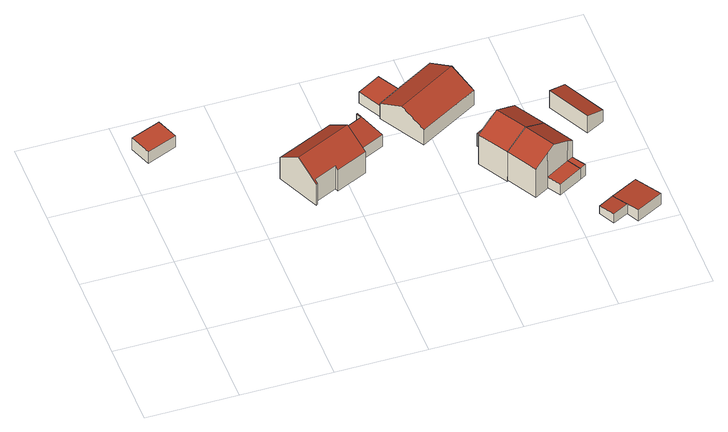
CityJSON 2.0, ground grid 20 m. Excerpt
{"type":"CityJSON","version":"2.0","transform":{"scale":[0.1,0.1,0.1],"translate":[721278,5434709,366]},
"CityObjects":{
"building1":{"type":"Building","attributes":{"Gemeindeschluessel":"09375181","HoeheDach":"373.510","HoeheGrund":"370.320","Methode":"2000","NiedrigsteTraufeDesGebaeudes":"373.510","Geometrietyp2DReferenz":"3000","measuredHeight":3.19,"function":"51009_1610","roofType":"1000"},"geometry":[{"type":"Solid","lod":"2","boundaries":[[[[0,1,2,3]],[[3,2,4,5]],[[5,4,6,7]],[[1,6,4,2]],[[3,5,7,0]],[[7,6,1,0]]]],"semantics":{"surfaces":[{"type":"WallSurface","Flaeche":"16.433","Z_MAX":"3.190","Z_MAX_ASL":"373.510","Z_MIN":"0.000","Z_MIN_ASL":"370.320"},{"type":"WallSurface","Flaeche":"22.789","Z_MAX":"3.190","Z_MAX_ASL":"373.510","Z_MIN":"0.000","Z_MIN_ASL":"370.320"},{"type":"WallSurface","Flaeche":"16.445","Z_MAX":"3.190","Z_MAX_ASL":"373.510","Z_MIN":"0.000","Z_MIN_ASL":"370.320"},{"type":"RoofSurface","Dachneigung":"90.000","Dachorientierung":"-1.000","Flaeche":"36.838","Z_MAX":"3.190","Z_MAX_ASL":"373.510","Z_MIN":"3.190","Z_MIN_ASL":"373.510"},{"type":"GroundSurface","Flaeche":"36.838","Z_MAX":"0.000","Z_MAX_ASL":"370.320","Z_MIN":"0.000","Z_MIN_ASL":"370.320"},{"type":"WallSurface","Flaeche":"22.819","Z_MAX":"3.190","Z_MAX_ASL":"373.510","Z_MIN":"0.000","Z_MIN_ASL":"370.320"}],"values":[[0,1,2,3,4,5]]}}]},
"building2":{"type":"Building","attributes":{"Gemeindeschluessel":"09375181","HoeheDach":"377.940","HoeheGrund":"368.180","Methode":"2000","NiedrigsteTraufeDesGebaeudes":"374.104","Geometrietyp2DReferenz":"3000","measuredHeight":9.76,"function":"31001_1000","roofType":"3100"},"address":[{"Country":"Germany","Locality":"Pettendorf","ThoroughfareName":"Weingasse 9"}],"geometry":[{"type":"Solid","lod":"2","boundaries":[[[[8,9,10,11,12,13,14,15]],[[16,17,18,19,20,21,22,23]],[[23,22,24,25]],[[11,19,18,12]],[[14,16,23,25,15]],[[15,25,24,8]],[[12,18,17,13]],[[13,17,16,14]],[[8,24,22,21,9]],[[9,21,20,10]],[[10,20,19,11]]]],"semantics":{"surfaces":[{"type":"GroundSurface","Flaeche":"138.489","Z_MAX":"0.000","Z_MAX_ASL":"368.180","Z_MIN":"0.000","Z_MIN_ASL":"368.180"},{"type":"RoofSurface","Dachneigung":"53.987","Dachorientierung":"157.940","Flaeche":"82.847","Z_MAX":"9.760","Z_MAX_ASL":"377.940","Z_MIN":"5.924","Z_MIN_ASL":"374.104"},{"type":"RoofSurface","Dachneigung":"53.987","Dachorientierung":"337.940","Flaeche":"88.364","Z_MAX":"9.760","Z_MAX_ASL":"377.940","Z_MIN":"5.926","Z_MIN_ASL":"374.106"},{"type":"WallSurface","Flaeche":"36.433","Z_MAX":"6.509","Z_MAX_ASL":"374.689","Z_MIN":"0.000","Z_MIN_ASL":"368.180"},{"type":"WallSurface","Flaeche":"82.750","Z_MAX":"9.760","Z_MAX_ASL":"377.940","Z_MIN":"0.000","Z_MIN_ASL":"368.180"},{"type":"WallSurface","Flaeche":"80.314","Z_MAX":"5.926","Z_MAX_ASL":"374.106","Z_MIN":"0.000","Z_MIN_ASL":"368.180"},{"type":"WallSurface","Flaeche":"4.965","Z_MAX":"6.509","Z_MAX_ASL":"374.689","Z_MIN":"0.000","Z_MIN_ASL":"368.180"},{"type":"WallSurface","Flaeche":"2.443","Z_MAX":"5.928","Z_MAX_ASL":"374.108","Z_MIN":"0.000","Z_MIN_ASL":"368.180"},{"type":"WallSurface","Flaeche":"44.681","Z_MAX":"5.926","Z_MAX_ASL":"374.106","Z_MIN":"0.000","Z_MIN_ASL":"368.180"},{"type":"WallSurface","Flaeche":"4.964","Z_MAX":"6.506","Z_MAX_ASL":"374.686","Z_MIN":"0.000","Z_MIN_ASL":"368.180"}],"values":[[0,1,2,3,4,5,6,7,4,8,9]]}}]},
"building3":{"type":"Building","attributes":{"Gemeindeschluessel":"09375181","HoeheDach":"372.281","HoeheGrund":"368.280","Methode":"1000","NiedrigsteTraufeDesGebaeudes":"371.604","Geometrietyp2DReferenz":"3000","measuredHeight":4,"function":"31001_2463","roofType":"1000"},"geometry":[{"type":"Solid","lod":"2","boundaries":[[[[26,27,28,29]],[[30,31,28,27,32,33]],[[30,34,35,31]],[[31,35,29,28]],[[27,26,36,32]],[[32,36,37,33]],[[35,34,37,36,26,29]],[[33,37,34,30]]]],"semantics":{"surfaces":[{"type":"WallSurface","Flaeche":"26.720","Z_MAX":"4.001","Z_MAX_ASL":"372.281","Z_MIN":"0.000","Z_MIN_ASL":"368.280"},{"type":"GroundSurface","Flaeche":"37.406","Z_MAX":"0.000","Z_MAX_ASL":"368.280","Z_MIN":"0.000","Z_MIN_ASL":"368.280"},{"type":"WallSurface","Flaeche":"4.568","Z_MAX":"4.001","Z_MAX_ASL":"372.281","Z_MIN":"0.000","Z_MIN_ASL":"368.280"},{"type":"WallSurface","Flaeche":"1.166","Z_MAX":"4.001","Z_MAX_ASL":"372.281","Z_MIN":"0.000","Z_MIN_ASL":"368.280"},{"type":"WallSurface","Flaeche":"20.073","Z_MAX":"3.324","Z_MAX_ASL":"371.604","Z_MIN":"0.000","Z_MIN_ASL":"368.280"},{"type":"WallSurface","Flaeche":"22.133","Z_MAX":"3.893","Z_MAX_ASL":"372.173","Z_MIN":"0.000","Z_MIN_ASL":"368.280"},{"type":"RoofSurface","Dachneigung":"84.697","Dachorientierung":"155.754","Flaeche":"37.567","Z_MAX":"4.001","Z_MAX_ASL":"372.281","Z_MIN":"3.324","Z_MIN_ASL":"371.604"},{"type":"WallSurface","Flaeche":"22.429","Z_MAX":"3.894","Z_MAX_ASL":"372.174","Z_MIN":"0.000","Z_MIN_ASL":"368.280"}],"values":[[0,1,2,3,4,5,6,7]]}}]},
"building4":{"type":"Building","attributes":{"Gemeindeschluessel":"09375181","HoeheDach":"371.681","HoeheGrund":"368.570","Methode":"1000","NiedrigsteTraufeDesGebaeudes":"371.681","Geometrietyp2DReferenz":"3000","measuredHeight":3.11,"function":"31001_2000","roofType":"1000"},"geometry":[{"type":"Solid","lod":"2","boundaries":[[[[38,39,40,41]],[[42,40,39,43]],[[44,42,43,45]],[[44,41,40,42]],[[45,38,41,44]],[[43,39,38,45]]]],"semantics":{"surfaces":[{"type":"RoofSurface","Dachneigung":"90.000","Dachorientierung":"-1.000","Flaeche":"32.712","Z_MAX":"3.111","Z_MAX_ASL":"371.681","Z_MIN":"3.111","Z_MIN_ASL":"371.681"},{"type":"WallSurface","Flaeche":"17.387","Z_MAX":"3.111","Z_MAX_ASL":"371.681","Z_MIN":"0.000","Z_MIN_ASL":"368.570"},{"type":"GroundSurface","Flaeche":"32.712","Z_MAX":"0.000","Z_MAX_ASL":"368.570","Z_MIN":"0.000","Z_MIN_ASL":"368.570"},{"type":"WallSurface","Flaeche":"18.221","Z_MAX":"3.111","Z_MAX_ASL":"371.681","Z_MIN":"0.000","Z_MIN_ASL":"368.570"},{"type":"WallSurface","Flaeche":"17.328","Z_MAX":"3.111","Z_MAX_ASL":"371.681","Z_MIN":"0.000","Z_MIN_ASL":"368.570"},{"type":"WallSurface","Flaeche":"18.259","Z_MAX":"3.111","Z_MAX_ASL":"371.681","Z_MIN":"0.000","Z_MIN_ASL":"368.570"}],"values":[[0,1,2,3,4,5]]}}]},
"building5":{"type":"Building","attributes":{"Gemeindeschluessel":"09375181","HoeheDach":"375.071","HoeheGrund":"368.010","Methode":"1000","NiedrigsteTraufeDesGebaeudes":"372.190","Geometrietyp2DReferenz":"3000","measuredHeight":7.06,"function":"31001_1000","roofType":"3100"},"address":[{"Country":"Germany","Locality":"Pettendorf","ThoroughfareName":"Weingasse 7"}],"geometry":[{"type":"Solid","lod":"2","boundaries":[[[[46,47,48,49,50]],[[51,52,53,54,55]],[[54,50,49,55]],[[51,48,47,56,52]],[[57,56,47,46]],[[55,49,48,51]],[[52,56,57,53]],[[53,57,46,50,54]]]],"semantics":{"surfaces":[{"type":"RoofSurface","Dachneigung":"63.663","Dachorientierung":"332.233","Flaeche":"97.969","Z_MAX":"7.061","Z_MAX_ASL":"375.071","Z_MIN":"4.180","Z_MIN_ASL":"372.190"},{"type":"GroundSurface","Flaeche":"175.702","Z_MAX":"-0.000","Z_MAX_ASL":"368.010","Z_MIN":"-0.000","Z_MIN_ASL":"368.010"},{"type":"WallSurface","Flaeche":"24.556","Z_MAX":"4.188","Z_MAX_ASL":"372.198","Z_MIN":"-0.000","Z_MIN_ASL":"368.010"},{"type":"WallSurface","Flaeche":"65.326","Z_MAX":"7.061","Z_MAX_ASL":"375.071","Z_MIN":"-0.000","Z_MIN_ASL":"368.010"},{"type":"RoofSurface","Dachneigung":"63.663","Dachorientierung":"152.233","Flaeche":"98.082","Z_MAX":"7.061","Z_MAX_ASL":"375.071","Z_MIN":"4.185","Z_MIN_ASL":"372.195"},{"type":"WallSurface","Flaeche":"38.719","Z_MAX":"4.188","Z_MAX_ASL":"372.198","Z_MIN":"-0.000","Z_MIN_ASL":"368.010"},{"type":"WallSurface","Flaeche":"63.325","Z_MAX":"4.185","Z_MAX_ASL":"372.195","Z_MIN":"-0.000","Z_MIN_ASL":"368.010"},{"type":"WallSurface","Flaeche":"65.380","Z_MAX":"7.061","Z_MAX_ASL":"375.071","Z_MIN":"-0.000","Z_MIN_ASL":"368.010"}],"values":[[0,1,2,3,4,5,6,7]]}}]},
"building6":{"type":"Building","attributes":{"Gemeindeschluessel":"09375181","HoeheDach":"370.241","HoeheGrund":"366.670","Methode":"1000","NiedrigsteTraufeDesGebaeudes":"370.241","Geometrietyp2DReferenz":"3000","measuredHeight":3.57,"function":"31001_2463","roofType":"1000"},"geometry":[{"type":"Solid","lod":"2","boundaries":[[[[58,59,60,61]],[[62,63,64,65]],[[58,65,64,59]],[[60,63,62,61]],[[61,62,65,58]],[[59,64,63,60]]]],"semantics":{"surfaces":[{"type":"GroundSurface","Flaeche":"20.624","Z_MAX":"0.000","Z_MAX_ASL":"366.670","Z_MIN":"0.000","Z_MIN_ASL":"366.670"},{"type":"RoofSurface","Dachneigung":"90.000","Dachorientierung":"-1.000","Flaeche":"20.624","Z_MAX":"3.571","Z_MAX_ASL":"370.241","Z_MIN":"3.571","Z_MIN_ASL":"370.241"},{"type":"WallSurface","Flaeche":"21.542","Z_MAX":"3.571","Z_MAX_ASL":"370.241","Z_MIN":"0.000","Z_MIN_ASL":"366.670"},{"type":"WallSurface","Flaeche":"21.481","Z_MAX":"3.571","Z_MAX_ASL":"370.241","Z_MIN":"0.000","Z_MIN_ASL":"366.670"},{"type":"WallSurface","Flaeche":"12.244","Z_MAX":"3.571","Z_MAX_ASL":"370.241","Z_MIN":"0.000","Z_MIN_ASL":"366.670"},{"type":"WallSurface","Flaeche":"12.208","Z_MAX":"3.571","Z_MAX_ASL":"370.241","Z_MIN":"0.000","Z_MIN_ASL":"366.670"}],"values":[[0,1,2,3,4,5]]}}]},
"building7":{"type":"Building","attributes":{"Gemeindeschluessel":"09375181","HoeheDach":"377.640","HoeheGrund":"366.494","Methode":"2000","NiedrigsteTraufeDesGebaeudes":"374.729","Geometrietyp2DReferenz":"3000","measuredHeight":11.15,"function":"31001_1000","roofType":"3100"},"address":[{"Country":"Germany","Locality":"Pettendorf","ThoroughfareName":"Weingasse 5"}],"geometry":[{"type":"Solid","lod":"2","boundaries":[[[[66,67,68,69,70,71]],[[70,72,73,71]],[[71,73,74,66]],[[66,74,75,76,67]],[[72,77,75,74,73]],[[77,78,79,76,75]],[[67,76,79,68]],[[69,78,77,72,70]],[[68,79,78,69]]]],"semantics":{"surfaces":[{"type":"GroundSurface","Flaeche":"83.681","Z_MAX":"0.000","Z_MAX_ASL":"366.494","Z_MIN":"0.000","Z_MIN_ASL":"366.494"},{"type":"WallSurface","Flaeche":"62.064","Z_MAX":"8.244","Z_MAX_ASL":"374.738","Z_MIN":"0.000","Z_MIN_ASL":"366.494"},{"type":"WallSurface","Flaeche":"32.389","Z_MAX":"10.099","Z_MAX_ASL":"376.593","Z_MIN":"0.000","Z_MIN_ASL":"366.494"},{"type":"WallSurface","Flaeche":"61.751","Z_MAX":"11.146","Z_MAX_ASL":"377.640","Z_MIN":"0.000","Z_MIN_ASL":"366.494"},{"type":"RoofSurface","Dachneigung":"62.287","Dachorientierung":"239.819","Flaeche":"47.208","Z_MAX":"11.146","Z_MAX_ASL":"377.640","Z_MIN":"8.235","Z_MIN_ASL":"374.729"},{"type":"RoofSurface","Dachneigung":"62.279","Dachorientierung":"59.813","Flaeche":"47.313","Z_MAX":"11.146","Z_MAX_ASL":"377.640","Z_MIN":"8.242","Z_MIN_ASL":"374.736"},{"type":"WallSurface","Flaeche":"12.986","Z_MAX":"9.032","Z_MAX_ASL":"375.526","Z_MIN":"0.000","Z_MIN_ASL":"366.494"},{"type":"WallSurface","Flaeche":"107.278","Z_MAX":"11.146","Z_MAX_ASL":"377.640","Z_MIN":"0.000","Z_MIN_ASL":"366.494"},{"type":"WallSurface","Flaeche":"62.513","Z_MAX":"8.242","Z_MAX_ASL":"374.736","Z_MIN":"0.000","Z_MIN_ASL":"366.494"}],"values":[[0,1,2,3,4,5,6,7,8]]}}]},
"building8":{"type":"Building","attributes":{"Gemeindeschluessel":"09375181","HoeheDach":"377.640","HoeheGrund":"366.950","Methode":"2000","NiedrigsteTraufeDesGebaeudes":"374.734","Geometrietyp2DReferenz":"3000","measuredHeight":10.69,"function":"31001_1000","roofType":"3100"},"address":[{"Country":"Germany","Locality":"Pettendorf","ThoroughfareName":"Weingasse 3"}],"geometry":[{"type":"Solid","lod":"2","boundaries":[[[[80,81,82,83]],[[84,85,86,77,72]],[[87,84,72,88]],[[88,89,80,83,90,87]],[[90,85,84,87]],[[89,78,81,80]],[[83,82,86,85,90]],[[86,82,81,78,77]],[[88,72,77,78,89]]]],"semantics":{"surfaces":[{"type":"WallSurface","Flaeche":"12.291","Z_MAX":"8.572","Z_MAX_ASL":"375.522","Z_MIN":"-0.000","Z_MIN_ASL":"366.950"},{"type":"RoofSurface","Dachneigung":"62.340","Dachorientierung":"242.249","Flaeche":"47.233","Z_MAX":"10.690","Z_MAX_ASL":"377.640","Z_MIN":"7.786","Z_MIN_ASL":"374.736"},{"type":"WallSurface","Flaeche":"58.860","Z_MAX":"7.786","Z_MAX_ASL":"374.736","Z_MIN":"-0.000","Z_MIN_ASL":"366.950"},{"type":"GroundSurface","Flaeche":"83.555","Z_MAX":"-0.000","Z_MAX_ASL":"366.950","Z_MIN":"-0.000","Z_MIN_ASL":"366.950"},{"type":"WallSurface","Flaeche":"30.876","Z_MAX":"9.643","Z_MAX_ASL":"376.593","Z_MIN":"-0.000","Z_MIN_ASL":"366.950"},{"type":"WallSurface","Flaeche":"58.720","Z_MAX":"7.796","Z_MAX_ASL":"374.746","Z_MIN":"-0.000","Z_MIN_ASL":"366.950"},{"type":"WallSurface","Flaeche":"59.230","Z_MAX":"10.690","Z_MAX_ASL":"377.640","Z_MIN":"-0.000","Z_MIN_ASL":"366.950"},{"type":"RoofSurface","Dachneigung":"62.341","Dachorientierung":"62.248","Flaeche":"47.102","Z_MAX":"10.690","Z_MAX_ASL":"377.640","Z_MIN":"7.784","Z_MIN_ASL":"374.734"},{"type":"WallSurface","Flaeche":"102.219","Z_MAX":"10.690","Z_MAX_ASL":"377.640","Z_MIN":"-0.000","Z_MIN_ASL":"366.950"}],"values":[[0,1,2,3,4,5,6,7,8]]}}]},
"building9":{"type":"Building","attributes":{"Gemeindeschluessel":"09375181","HoeheDach":"370.298","HoeheGrund":"367.420","Methode":"2000","NiedrigsteTraufeDesGebaeudes":"370.298","Geometrietyp2DReferenz":"3000","measuredHeight":2.88,"function":"51009_1610","roofType":"1000"},"geometry":[{"type":"Solid","lod":"2","boundaries":[[[[91,92,93,94]],[[92,95,96,93]],[[91,97,95,92]],[[94,98,97,91]],[[93,96,98,94]],[[98,96,95,97]]]],"semantics":{"surfaces":[{"type":"GroundSurface","Flaeche":"5.114","Z_MAX":"0.000","Z_MAX_ASL":"367.420","Z_MIN":"0.000","Z_MIN_ASL":"367.420"},{"type":"WallSurface","Flaeche":"9.842","Z_MAX":"2.878","Z_MAX_ASL":"370.298","Z_MIN":"0.000","Z_MIN_ASL":"367.420"},{"type":"WallSurface","Flaeche":"4.294","Z_MAX":"2.878","Z_MAX_ASL":"370.298","Z_MIN":"0.000","Z_MIN_ASL":"367.420"},{"type":"WallSurface","Flaeche":"9.828","Z_MAX":"2.878","Z_MAX_ASL":"370.298","Z_MIN":"0.000","Z_MIN_ASL":"367.420"},{"type":"WallSurface","Flaeche":"4.319","Z_MAX":"2.878","Z_MAX_ASL":"370.298","Z_MIN":"0.000","Z_MIN_ASL":"367.420"},{"type":"RoofSurface","Dachneigung":"90.000","Dachorientierung":"-1.000","Flaeche":"5.114","Z_MAX":"2.878","Z_MAX_ASL":"370.298","Z_MIN":"2.878","Z_MIN_ASL":"370.298"}],"values":[[0,1,2,3,4,5]]}}]},
"building10":{"type":"Building","attributes":{"Gemeindeschluessel":"09375181","HoeheDach":"370.115","HoeheGrund":"367.060","Methode":"1000","NiedrigsteTraufeDesGebaeudes":"370.115","Geometrietyp2DReferenz":"3000","measuredHeight":3.06,"function":"31001_2463","roofType":"1000"},"geometry":[{"type":"Solid","lod":"2","boundaries":[[[[99,100,101,102]],[[103,104,100,99]],[[101,100,104,105]],[[102,101,105,106]],[[106,103,99,102]],[[106,105,104,103]]]],"semantics":{"surfaces":[{"type":"WallSurface","Flaeche":"18.456","Z_MAX":"3.055","Z_MAX_ASL":"370.115","Z_MIN":"0.000","Z_MIN_ASL":"367.060"},{"type":"WallSurface","Flaeche":"10.538","Z_MAX":"3.055","Z_MAX_ASL":"370.115","Z_MIN":"0.000","Z_MIN_ASL":"367.060"},{"type":"RoofSurface","Dachneigung":"90.000","Dachorientierung":"-1.000","Flaeche":"20.835","Z_MAX":"3.055","Z_MAX_ASL":"370.115","Z_MIN":"3.055","Z_MIN_ASL":"370.115"},{"type":"WallSurface","Flaeche":"10.533","Z_MAX":"3.055","Z_MAX_ASL":"370.115","Z_MIN":"0.000","Z_MIN_ASL":"367.060"},{"type":"GroundSurface","Flaeche":"20.835","Z_MAX":"0.000","Z_MAX_ASL":"367.060","Z_MIN":"0.000","Z_MIN_ASL":"367.060"},{"type":"WallSurface","Flaeche":"18.459","Z_MAX":"3.055","Z_MAX_ASL":"370.115","Z_MIN":"0.000","Z_MIN_ASL":"367.060"}],"values":[[0,1,2,3,4,5]]}}]},
"building11":{"type":"Building","attributes":{"Gemeindeschluessel":"09375181","HoeheDach":"369.544","HoeheGrund":"366.911","Methode":"2000","NiedrigsteTraufeDesGebaeudes":"369.066","Geometrietyp2DReferenz":"3000","measuredHeight":2.63,"function":"31001_2000","roofType":"1000","storeysAboveGround":1},"geometry":[{"type":"Solid","lod":"2","boundaries":[[[[107,108,109,110]],[[111,107,110,112]],[[110,109,113,112]],[[112,113,114,111]],[[111,114,108,107]],[[113,109,108,114]]]],"semantics":{"surfaces":[{"type":"WallSurface","Flaeche":"9.439","Z_MAX":"2.633","Z_MAX_ASL":"369.544","Z_MIN":"-0.001","Z_MIN_ASL":"366.910"},{"type":"GroundSurface","Flaeche":"15.066","Z_MAX":"-0.001","Z_MAX_ASL":"366.910","Z_MIN":"-0.001","Z_MIN_ASL":"366.910"},{"type":"WallSurface","Flaeche":"10.028","Z_MAX":"2.633","Z_MAX_ASL":"369.544","Z_MIN":"-0.001","Z_MIN_ASL":"366.910"},{"type":"WallSurface","Flaeche":"9.429","Z_MAX":"2.633","Z_MAX_ASL":"369.544","Z_MIN":"-0.001","Z_MIN_ASL":"366.910"},{"type":"WallSurface","Flaeche":"8.286","Z_MAX":"2.155","Z_MAX_ASL":"369.066","Z_MIN":"-0.001","Z_MIN_ASL":"366.910"},{"type":"RoofSurface","Dachneigung":"83.081","Dachorientierung":"331.901","Flaeche":"15.177","Z_MAX":"2.633","Z_MAX_ASL":"369.544","Z_MIN":"2.155","Z_MIN_ASL":"369.066"}],"values":[[0,1,2,3,4,5]]}}]},
"building12":{"type":"Building","attributes":{"Gemeindeschluessel":"09375181","HoeheDach":"370.131","HoeheGrund":"367.095","Methode":"2000","NiedrigsteTraufeDesGebaeudes":"370.131","Geometrietyp2DReferenz":"3000","measuredHeight":3.04,"function":"51009_1610","roofType":"1000"},"geometry":[{"type":"Solid","lod":"2","boundaries":[[[[99,100,104,103]],[[115,116,100,99]],[[103,117,115,99]],[[117,118,116,115]],[[103,104,118,117]],[[100,116,118,104]]]],"semantics":{"surfaces":[{"type":"WallSurface","Flaeche":"10.446","Z_MAX":"3.036","Z_MAX_ASL":"370.131","Z_MIN":"0.000","Z_MIN_ASL":"367.095"},{"type":"WallSurface","Flaeche":"4.515","Z_MAX":"3.036","Z_MAX_ASL":"370.131","Z_MIN":"0.000","Z_MIN_ASL":"367.095"},{"type":"GroundSurface","Flaeche":"5.132","Z_MAX":"0.000","Z_MAX_ASL":"367.095","Z_MIN":"0.000","Z_MIN_ASL":"367.095"},{"type":"WallSurface","Flaeche":"10.472","Z_MAX":"3.036","Z_MAX_ASL":"370.131","Z_MIN":"0.000","Z_MIN_ASL":"367.095"},{"type":"WallSurface","Flaeche":"4.530","Z_MAX":"3.036","Z_MAX_ASL":"370.131","Z_MIN":"0.000","Z_MIN_ASL":"367.095"},{"type":"RoofSurface","Dachneigung":"90.000","Dachorientierung":"-1.000","Flaeche":"5.132","Z_MAX":"3.036","Z_MAX_ASL":"370.131","Z_MIN":"3.036","Z_MIN_ASL":"370.131"}],"values":[[0,1,2,3,4,5]]}}]},
"building13":{"type":"Building","attributes":{"Gemeindeschluessel":"09375181","HoeheDach":"369.868","HoeheGrund":"366.760","Methode":"1000","NiedrigsteTraufeDesGebaeudes":"369.117","Geometrietyp2DReferenz":"3000","measuredHeight":3.11,"function":"31001_2463","roofType":"1000","storeysAboveGround":1},"geometry":[{"type":"Solid","lod":"2","boundaries":[[[[119,120,121,108]],[[122,123,124,125]],[[124,120,119,125]],[[123,121,120,124]],[[122,108,121,123]],[[125,119,108,122]]]],"semantics":{"surfaces":[{"type":"RoofSurface","Dachneigung":"83.893","Dachorientierung":"332.413","Flaeche":"46.295","Z_MAX":"3.108","Z_MAX_ASL":"369.868","Z_MIN":"2.357","Z_MIN_ASL":"369.117"},{"type":"GroundSurface","Flaeche":"46.032","Z_MAX":"0.000","Z_MAX_ASL":"366.760","Z_MIN":"0.000","Z_MIN_ASL":"366.760"},{"type":"WallSurface","Flaeche":"20.390","Z_MAX":"3.108","Z_MAX_ASL":"369.868","Z_MIN":"0.000","Z_MIN_ASL":"366.760"},{"type":"WallSurface","Flaeche":"19.177","Z_MAX":"3.108","Z_MAX_ASL":"369.868","Z_MIN":"0.000","Z_MIN_ASL":"366.760"},{"type":"WallSurface","Flaeche":"15.490","Z_MAX":"2.357","Z_MAX_ASL":"369.117","Z_MIN":"0.000","Z_MIN_ASL":"366.760"},{"type":"WallSurface","Flaeche":"19.122","Z_MAX":"3.106","Z_MAX_ASL":"369.866","Z_MIN":"0.000","Z_MIN_ASL":"366.760"}],"values":[[0,1,2,3,4,5]]}}]},
"building14":{"type":"Building","attributes":{"Gemeindeschluessel":"09375181","HoeheDach":"371.864","HoeheGrund":"367.250","Methode":"2000","NiedrigsteTraufeDesGebaeudes":"370.380","Geometrietyp2DReferenz":"3000","measuredHeight":4.61,"function":"31001_2000","roofType":"2100","storeysAboveGround":1},"geometry":[{"type":"Solid","lod":"2","boundaries":[[[[126,127,128,129]],[[130,131,132,133]],[[128,133,132,129]],[[130,127,126,131]],[[133,128,127,130]],[[129,132,131,126]]]],"semantics":{"surfaces":[{"type":"GroundSurface","Flaeche":"47.038","Z_MAX":"0.000","Z_MAX_ASL":"367.250","Z_MIN":"0.000","Z_MIN_ASL":"367.250"},{"type":"RoofSurface","Dachneigung":"71.988","Dachorientierung":"62.262","Flaeche":"49.462","Z_MAX":"4.614","Z_MAX_ASL":"371.864","Z_MIN":"3.130","Z_MIN_ASL":"370.380"},{"type":"WallSurface","Flaeche":"16.921","Z_MAX":"4.614","Z_MAX_ASL":"371.864","Z_MIN":"0.000","Z_MIN_ASL":"367.250"},{"type":"WallSurface","Flaeche":"17.673","Z_MAX":"4.614","Z_MAX_ASL":"371.864","Z_MIN":"0.000","Z_MIN_ASL":"367.250"},{"type":"WallSurface","Flaeche":"33.508","Z_MAX":"3.207","Z_MAX_ASL":"370.457","Z_MIN":"0.000","Z_MIN_ASL":"367.250"},{"type":"WallSurface","Flaeche":"48.852","Z_MAX":"4.614","Z_MAX_ASL":"371.864","Z_MIN":"0.000","Z_MIN_ASL":"367.250"}],"values":[[0,1,2,3,4,5]]}}]}
},
"vertices":[
[29,445,43],[29,445,75],[10,493,75],[10,493,43],[76,519,75],[76,519,43],[95,471,75],[95,471,43],
[394,395,22],[437,299,22],[368,268,22],[365,275,22],[314,252,22],[317,245,22],[314,243,22],[270,339,22],[314,243,81],[317,245,81],[314,252,87],[365,275,87],[368,268,81],[437,299,81],[415,347,119],[292,291,119],[394,395,81],[270,339,81],
[493,358,56],[493,358,23],[463,425,23],[463,425,63],[465,413,23],[460,424,23],[438,333,23],[412,389,23],[465,413,62],[460,424,63],[438,333,56],[412,389,62],
[515,438,57],[566,468,57],[538,516,57],[487,487,57],[538,516,26],[566,468,26],[487,487,26],[515,438,26],
[544,388,91],[675,464,91],[646,514,62],[566,468,62],[515,438,62],[646,514,20],[704,413,20],[573,338,20],[515,438,20],[566,468,20],[704,413,62],[573,338,62],
[677,314,7],[729,344,7],[746,314,7],[694,284,7],[694,284,42],[746,314,42],[729,344,42],[677,314,42],
[694,284,5],[746,314,5],[759,322,5],[798,256,5],[702,201,5],[664,266,5],[702,201,87],[664,266,87],[694,284,106],[712,294,116],[746,314,95],[750,229,116],[798,256,87],[759,322,87],
[836,191,9],[836,191,87],[823,184,95],[823,184,9],[740,136,87],[770,153,106],[788,163,116],[740,136,9],[702,201,9],[798,256,9],[770,153,9],
[729,344,14],[742,351,14],[759,322,14],[746,314,14],[742,351,43],[759,322,43],[729,344,43],[746,314,43],
[840,154,11],[840,154,41],[788,124,41],[788,124,11],[823,184,11],[823,184,41],[770,153,41],[770,153,11],
[879,69,9],[879,69,31],[898,34,35],[898,34,9],[845,51,9],[864,16,9],[864,16,35],[845,51,31],
[853,161,11],[853,161,41],[835,191,11],[835,191,41],
[912,7,39],[970,37,39],[937,99,31],[879,69,8],[937,99,8],[970,37,8],[912,7,8],
[847,366,12],[887,387,12],[935,293,12],[896,273,12],[887,387,44],[847,366,59],[896,273,59],[935,293,45]
]}
